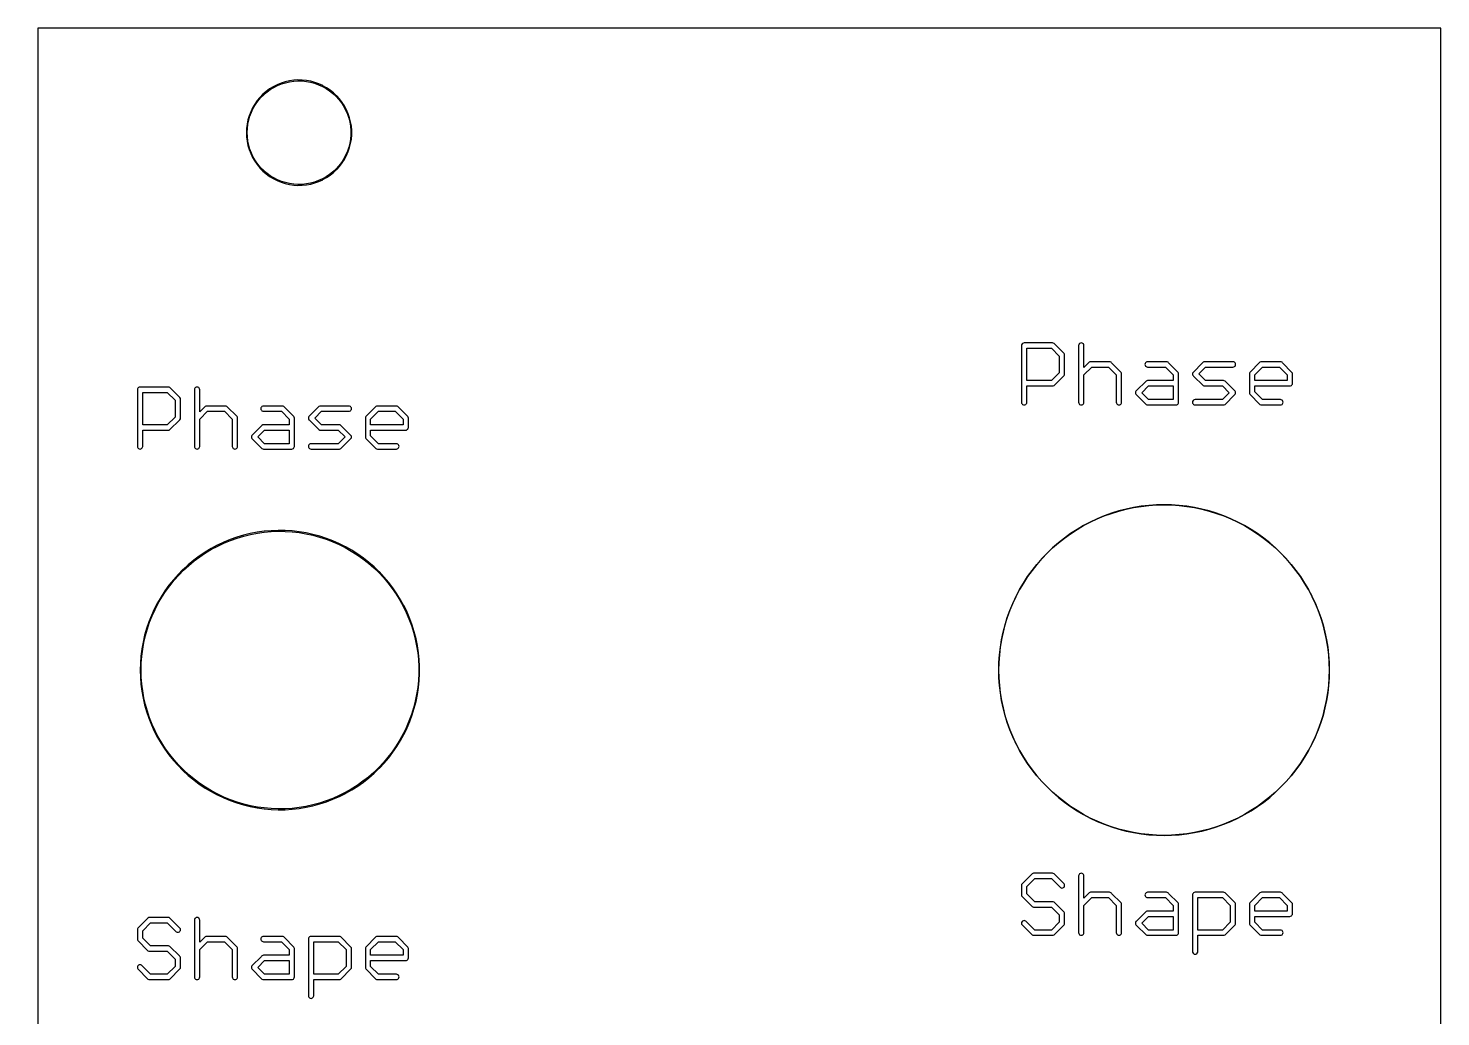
# Model space of a CAD drawing. Extents: x 3 to 44, y 9 to 138.
# Drawn here: x 3.09 to 43.67, y 109.35 to 137.75 of the extents above; entities that cross this region are included whole.
import ezdxf

# ---------------------------------------------------------------- set-up
doc = ezdxf.new("R2010")
doc.units = 0

msp = doc.modelspace()

# ---------------------------------------------------------------- linework, layer by layer
at = {"color": 5, "true_color": 0x0000ff}
msp.add_polyline3d([(43.66768, 9.25322, 0), (43.66768, 137.75436, 0), (3.3655, 137.75436, 0), (3.3655, 81.72449, 0), (3.16229, 81.72449, 0), (3.13875, 81.72077, 0), (3.11751, 81.70994, 0), (3.10065, 81.69307, 0), (3.08982, 81.67184, 0), (3.08609, 81.64829, 0), (3.08609, 80.02015, 0), (3.08982, 79.99661, 0), (3.10065, 79.97537, 0), (3.11751, 79.95851, 0), (3.13875, 79.94768, 0), (3.16229, 79.94395, 0), (3.18584, 79.94768, 0), (3.20708, 79.95851, 0), (3.22394, 79.97537, 0), (3.23477, 79.99661, 0), (3.2385, 80.02015, 0), (3.2385, 80.75676, 0), (3.3655, 80.75676, 0), (3.3655, 9.25322, 0)], dxfattribs=at)
at = {"color": 34, "true_color": 0x008000}
for points in [[(3.3655, 9.25322, 0), (43.66768, 9.25322, 0), (43.66768, 137.75436, 0), (3.3655, 137.75436, 0), (3.3655, 9.25322, 0)], [(10.71372, 136.26083, 0), (10.5918, 136.24305, 0), (10.58787, 136.24243, 0), (10.46848, 136.21449, 0), (10.35164, 136.17893, 0), (10.23734, 136.13321, 0), (10.23381, 136.1314, 0), (10.12459, 136.07552, 0), (10.02045, 136.01203, 0), (9.92393, 135.93837, 0), (9.82995, 135.85709, 0), (9.74078, 135.76792, 0), (9.66458, 135.67393, 0), (9.59346, 135.57488, 0), (9.52996, 135.4682, 0), (9.52816, 135.46466, 0), (9.47735, 135.3529, 0), (9.43164, 135.2386, 0), (9.39861, 135.12176, 0), (9.37322, 135.00237, 0), (9.37259, 134.99846, 0), (9.35736, 134.87654, 0), (9.35228, 134.75461, 0), (9.35736, 134.6327, 0), (9.37259, 134.51077, 0), (9.37322, 134.50684, 0), (9.39861, 134.38747, 0), (9.43164, 134.27063, 0), (9.47735, 134.15633, 0), (9.52816, 134.04457, 0), (9.52996, 134.04103, 0), (9.59346, 133.93435, 0), (9.66458, 133.83528, 0), (9.74078, 133.74131, 0), (9.74358, 133.73849, 0), (9.74362, 133.73847, 0), (9.82995, 133.65214, 0), (9.92393, 133.57086, 0), (10.02045, 133.4972, 0), (10.12459, 133.43369, 0), (10.23381, 133.37782, 0), (10.23734, 133.37602, 0), (10.35164, 133.3303, 0), (10.46848, 133.29473, 0), (10.58787, 133.26679, 0), (10.5918, 133.26618, 0), (10.71372, 133.2484, 0), (10.83564, 133.24078, 0), (10.95756, 133.24331, 0), (11.07947, 133.25602, 0), (11.0834, 133.25664, 0), (11.20532, 133.2795, 0), (11.32216, 133.30998, 0), (11.43646, 133.35316, 0), (11.54822, 133.40396, 0), (11.55176, 133.40575, 0), (11.65844, 133.46418, 0), (11.76004, 133.53276, 0), (11.85656, 133.60896, 0), (11.94546, 133.69278, 0), (11.94827, 133.69559, 0), (12.02955, 133.78702, 0), (12.10575, 133.88355, 0), (12.17179, 133.98768, 0), (12.22767, 134.09691, 0), (12.22947, 134.10045, 0), (12.28027, 134.21221, 0), (12.31837, 134.32651, 0), (12.34885, 134.44589, 0), (12.36917, 134.56781, 0), (12.3698, 134.57173, 0), (12.37996, 134.69366, 0), (12.37996, 134.81557, 0), (12.3698, 134.9375, 0), (12.36917, 134.94142, 0), (12.34885, 135.06334, 0), (12.31837, 135.18271, 0), (12.28027, 135.29702, 0), (12.22947, 135.40878, 0), (12.22767, 135.41232, 0), (12.17179, 135.52153, 0), (12.10575, 135.62567, 0), (12.02955, 135.72219, 0), (11.94827, 135.81364, 0), (11.94546, 135.81645, 0), (11.85656, 135.90027, 0), (11.76004, 135.97647, 0), (11.65844, 136.04505, 0), (11.55176, 136.10346, 0), (11.54822, 136.10526, 0), (11.43646, 136.15607, 0), (11.32216, 136.19925, 0), (11.20532, 136.22972, 0), (11.0834, 136.25259, 0), (11.07947, 136.25322, 0), (10.95756, 136.26592, 0), (10.83564, 136.26845, 0), (10.71372, 136.26083, 0)], [(11.07821, 133.28129, 0), (10.95756, 133.26871, 0), (10.83564, 133.26618, 0), (10.71372, 133.2738, 0), (10.59517, 133.29108, 0), (10.47634, 133.31889, 0), (10.3595, 133.35445, 0), (10.2453, 133.40013, 0), (10.13951, 133.45425, 0), (10.03538, 133.51775, 0), (9.93886, 133.59141, 0), (9.84495, 133.67262, 0), (9.76128, 133.75629, 0), (9.68512, 133.85022, 0), (9.61401, 133.94927, 0), (9.55135, 134.05453, 0), (9.50151, 134.16417, 0), (9.45579, 134.27848, 0), (9.42277, 134.39532, 0), (9.39771, 134.51312, 0), (9.38275, 134.6327, 0), (9.37768, 134.75461, 0), (9.38275, 134.87654, 0), (9.39771, 134.99611, 0), (9.42277, 135.11391, 0), (9.45579, 135.23075, 0), (9.50151, 135.34504, 0), (9.55137, 135.45473, 0), (9.61401, 135.55994, 0), (9.68512, 135.65901, 0), (9.76128, 135.75294, 0), (9.84488, 135.83654, 0), (9.93886, 135.91782, 0), (10.03538, 135.99148, 0), (10.13951, 136.05498, 0), (10.2453, 136.1091, 0), (10.3595, 136.15477, 0), (10.47634, 136.19034, 0), (10.59517, 136.21815, 0), (10.71372, 136.23543, 0), (10.83564, 136.24305, 0), (10.95756, 136.24052, 0), (11.07809, 136.22796, 0), (11.19747, 136.20558, 0), (11.31431, 136.17509, 0), (11.42861, 136.13192, 0), (11.53888, 136.0818, 0), (11.64351, 136.02449, 0), (11.74511, 135.95592, 0), (11.84163, 135.87972, 0), (11.92866, 135.79766, 0), (12.009, 135.70727, 0), (12.0852, 135.61075, 0), (12.15124, 135.50661, 0), (12.20537, 135.40081, 0), (12.25612, 135.28917, 0), (12.29422, 135.17487, 0), (12.3247, 135.05549, 0), (12.34442, 134.9372, 0), (12.35456, 134.81557, 0), (12.35456, 134.69366, 0), (12.34442, 134.57203, 0), (12.3247, 134.45374, 0), (12.29422, 134.33436, 0), (12.25612, 134.22005, 0), (12.20541, 134.1085, 0), (12.15124, 134.00262, 0), (12.0852, 133.89848, 0), (12.009, 133.80196, 0), (11.9286, 133.71151, 0), (11.84163, 133.62951, 0), (11.74511, 133.55331, 0), (11.64351, 133.48473, 0), (11.53888, 133.42743, 0), (11.42861, 133.37731, 0), (11.31431, 133.33412, 0), (11.19747, 133.30365, 0), (11.07821, 133.28129, 0)], [(32.53553, 127.48124, 0), (32.55678, 127.49207, 0), (32.82856, 127.76131, 0), (32.84541, 127.77817, 0), (32.85625, 127.79941, 0), (32.85998, 127.82296, 0), (32.85998, 128.36651, 0), (32.85625, 128.39006, 0), (32.84541, 128.4113, 0), (32.82856, 128.42816, 0), (32.82854, 128.42817, 0), (32.55678, 128.69994, 0), (32.53553, 128.71077, 0), (32.512, 128.71449, 0), (31.69919, 128.71449, 0), (31.67565, 128.71077, 0), (31.65441, 128.69994, 0), (31.63755, 128.68307, 0), (31.62672, 128.66184, 0), (31.62299, 128.63829, 0), (31.62299, 127.01015, 0), (31.62672, 126.98661, 0), (31.63755, 126.96537, 0), (31.65441, 126.94851, 0), (31.67565, 126.93768, 0), (31.69919, 126.93395, 0), (31.72274, 126.93768, 0), (31.74398, 126.94851, 0), (31.76084, 126.96537, 0), (31.77167, 126.98661, 0), (31.77539, 127.01015, 0), (31.77539, 127.47751, 0), (32.512, 127.47751, 0), (32.53553, 127.48124, 0)], [(33.60928, 128.17094, 0), (33.58573, 128.16721, 0), (33.56449, 128.15638, 0), (33.4137, 128.00559, 0), (33.4137, 128.63829, 0), (33.40997, 128.66184, 0), (33.39914, 128.68307, 0), (33.38228, 128.69994, 0), (33.36104, 128.71077, 0), (33.3375, 128.71449, 0), (33.31395, 128.71077, 0), (33.29271, 128.69994, 0), (33.27585, 128.68307, 0), (33.26502, 128.66184, 0), (33.2613, 128.63829, 0), (33.2613, 127.01015, 0), (33.26502, 126.98661, 0), (33.27585, 126.96537, 0), (33.29271, 126.94851, 0), (33.31395, 126.93768, 0), (33.3375, 126.93395, 0), (33.36104, 126.93768, 0), (33.38228, 126.94851, 0), (33.39914, 126.96537, 0), (33.40997, 126.98661, 0), (33.4137, 127.01015, 0), (33.4137, 127.79273, 0), (33.63951, 128.01854, 0), (34.12006, 128.01854, 0), (34.34587, 127.79273, 0), (34.34587, 127.01015, 0), (34.3496, 126.98661, 0), (34.36043, 126.96537, 0), (34.37729, 126.94851, 0), (34.39853, 126.93768, 0), (34.42207, 126.93395, 0), (34.44562, 126.93768, 0), (34.46685, 126.94851, 0), (34.48372, 126.96537, 0), (34.49454, 126.98661, 0), (34.49827, 127.01015, 0), (34.49827, 127.82296, 0), (34.49454, 127.8465, 0), (34.48372, 127.86774, 0), (34.21195, 128.1395, 0), (34.21194, 128.13952, 0), (34.19507, 128.15638, 0), (34.17384, 128.16721, 0), (34.1503, 128.17094, 0), (33.60928, 128.17094, 0)], [(32.4819, 127.62991, 0), (31.77539, 127.62991, 0), (31.77539, 128.56209, 0), (32.48177, 128.56209, 0), (32.70758, 128.33628, 0), (32.70758, 127.85348, 0), (32.4819, 127.62991, 0)], [(35.24503, 128.17094, 0), (35.22149, 128.16721, 0), (35.20024, 128.15638, 0), (35.18339, 128.13952, 0), (35.17255, 128.11828, 0), (35.16883, 128.09474, 0), (35.17255, 128.07119, 0), (35.18339, 128.04995, 0), (35.20024, 128.03308, 0), (35.22149, 128.02225, 0), (35.24503, 128.01854, 0), (35.75807, 128.01854, 0), (35.98164, 127.79286, 0), (35.98164, 127.62991, 0), (35.24503, 127.62991, 0), (35.22149, 127.62619, 0), (35.20024, 127.61536, 0), (34.92848, 127.34359, 0), (34.92846, 127.34358, 0), (34.91161, 127.32672, 0), (34.90077, 127.30548, 0), (34.89705, 127.28194, 0), (34.90077, 127.25839, 0), (34.91161, 127.23715, 0), (34.92846, 127.22029, 0), (34.92848, 127.22028, 0), (35.20024, 126.94851, 0), (35.22149, 126.93768, 0), (35.24503, 126.93395, 0), (36.05784, 126.93395, 0), (36.08138, 126.93768, 0), (36.10262, 126.94851, 0), (36.11948, 126.96537, 0), (36.13031, 126.98661, 0), (36.13404, 127.01015, 0), (36.13404, 127.82296, 0), (36.13031, 127.8465, 0), (36.11948, 127.86774, 0), (35.85024, 128.13952, 0), (35.83338, 128.15638, 0), (35.81214, 128.16721, 0), (35.78859, 128.17094, 0), (35.24503, 128.17094, 0)], [(36.91343, 127.62991, 0), (36.71827, 127.82324, 0), (36.91357, 128.01854, 0), (37.69614, 128.01854, 0), (37.71967, 128.02225, 0), (37.74092, 128.03308, 0), (37.75777, 128.04995, 0), (37.76861, 128.07119, 0), (37.77234, 128.09474, 0), (37.76861, 128.11828, 0), (37.75777, 128.13952, 0), (37.74092, 128.15638, 0), (37.71967, 128.16721, 0), (37.69614, 128.17094, 0), (36.88333, 128.17094, 0), (36.85978, 128.16721, 0), (36.83855, 128.15638, 0), (36.82168, 128.13952, 0), (36.82167, 128.1395, 0), (36.5499, 127.86774, 0), (36.53908, 127.8465, 0), (36.53535, 127.82296, 0), (36.53908, 127.79941, 0), (36.5499, 127.77817, 0), (36.56677, 127.76131, 0), (36.83855, 127.49207, 0), (36.85978, 127.48124, 0), (36.88333, 127.47751, 0), (37.39413, 127.47751, 0), (37.58971, 127.28194, 0), (37.39412, 127.08635, 0), (36.61155, 127.08635, 0), (36.588, 127.08263, 0), (36.56677, 127.0718, 0), (36.5499, 127.05494, 0), (36.53908, 127.0337, 0), (36.53535, 127.01015, 0), (36.53908, 126.98661, 0), (36.5499, 126.96537, 0), (36.56677, 126.94851, 0), (36.588, 126.93768, 0), (36.61155, 126.93395, 0), (37.42436, 126.93395, 0), (37.44789, 126.93768, 0), (37.46914, 126.94851, 0), (37.7409, 127.22028, 0), (37.74092, 127.22029, 0), (37.75777, 127.23715, 0), (37.76861, 127.25839, 0), (37.77234, 127.28194, 0), (37.76861, 127.30548, 0), (37.75777, 127.32672, 0), (37.74092, 127.34358, 0), (37.7409, 127.34359, 0), (37.46914, 127.61536, 0), (37.44789, 127.62619, 0), (37.42436, 127.62991, 0), (36.91343, 127.62991, 0)], [(39.35544, 127.48124, 0), (39.37668, 127.49207, 0), (39.39354, 127.50893, 0), (39.40437, 127.53017, 0), (39.40809, 127.55371, 0), (39.40809, 127.82296, 0), (39.40437, 127.8465, 0), (39.39354, 127.86774, 0), (39.1243, 128.13952, 0), (39.10743, 128.15638, 0), (39.0862, 128.16721, 0), (39.06266, 128.17094, 0), (38.51909, 128.17094, 0), (38.49555, 128.16721, 0), (38.47431, 128.15638, 0), (38.18567, 127.86774, 0), (38.17484, 127.8465, 0), (38.17112, 127.82296, 0), (38.17112, 127.28194, 0), (38.17484, 127.25839, 0), (38.18567, 127.23715, 0), (38.47431, 126.94851, 0), (38.49555, 126.93768, 0), (38.51909, 126.93395, 0), (39.06266, 126.93395, 0), (39.0862, 126.93768, 0), (39.10743, 126.94851, 0), (39.1243, 126.96537, 0), (39.13512, 126.98661, 0), (39.13886, 127.01015, 0), (39.13512, 127.0337, 0), (39.1243, 127.05494, 0), (39.10743, 127.0718, 0), (39.0862, 127.08263, 0), (39.06266, 127.08635, 0), (38.54933, 127.08635, 0), (38.32352, 127.31216, 0), (38.32352, 127.47751, 0), (39.33189, 127.47751, 0), (39.35544, 127.48124, 0)], [(39.25569, 127.62991, 0), (38.32352, 127.62991, 0), (38.32352, 127.79273, 0), (38.54933, 128.01854, 0), (39.03213, 128.01854, 0), (39.25569, 127.79286, 0), (39.25569, 127.62991, 0)], [(7.13554, 126.21124, 0), (7.15678, 126.22207, 0), (7.42856, 126.49131, 0), (7.44542, 126.50817, 0), (7.45625, 126.52941, 0), (7.45998, 126.55296, 0), (7.45998, 127.09652, 0), (7.45625, 127.12006, 0), (7.44542, 127.1413, 0), (7.15678, 127.42994, 0), (7.13554, 127.44077, 0), (7.112, 127.4445, 0), (6.2992, 127.4445, 0), (6.27565, 127.44077, 0), (6.25441, 127.42994, 0), (6.23755, 127.41308, 0), (6.22672, 127.39184, 0), (6.223, 127.3683, 0), (6.223, 125.74016, 0), (6.22672, 125.71661, 0), (6.23755, 125.69537, 0), (6.25441, 125.67851, 0), (6.27565, 125.66768, 0), (6.2992, 125.66396, 0), (6.32274, 125.66768, 0), (6.34398, 125.67851, 0), (6.36084, 125.69537, 0), (6.37167, 125.71661, 0), (6.3754, 125.74016, 0), (6.3754, 126.20751, 0), (7.112, 126.20751, 0), (7.13554, 126.21124, 0)], [(8.20928, 126.90094, 0), (8.18573, 126.89721, 0), (8.16449, 126.88638, 0), (8.0137, 126.73559, 0), (8.0137, 127.3683, 0), (8.00996, 127.39184, 0), (7.99914, 127.41308, 0), (7.98228, 127.42994, 0), (7.96104, 127.44077, 0), (7.9375, 127.4445, 0), (7.91395, 127.44077, 0), (7.89271, 127.42994, 0), (7.87585, 127.41308, 0), (7.86502, 127.39184, 0), (7.8613, 127.3683, 0), (7.8613, 125.74016, 0), (7.86502, 125.71661, 0), (7.87585, 125.69537, 0), (7.89271, 125.67851, 0), (7.91395, 125.66768, 0), (7.9375, 125.66396, 0), (7.96104, 125.66768, 0), (7.98228, 125.67851, 0), (7.99914, 125.69537, 0), (8.00996, 125.71661, 0), (8.0137, 125.74016, 0), (8.0137, 126.52273, 0), (8.23951, 126.74854, 0), (8.72006, 126.74854, 0), (8.94588, 126.52272, 0), (8.94588, 125.74016, 0), (8.9496, 125.71661, 0), (8.96043, 125.69537, 0), (8.97729, 125.67851, 0), (8.99853, 125.66768, 0), (9.02208, 125.66396, 0), (9.04562, 125.66768, 0), (9.06686, 125.67851, 0), (9.08372, 125.69537, 0), (9.09455, 125.71661, 0), (9.09828, 125.74016, 0), (9.09828, 126.55296, 0), (9.09455, 126.5765, 0), (9.08372, 126.59774, 0), (8.79508, 126.88638, 0), (8.77384, 126.89721, 0), (8.75029, 126.90094, 0), (8.20928, 126.90094, 0)], [(35.98164, 127.08635, 0), (35.27527, 127.08635, 0), (35.07969, 127.28194, 0), (35.27526, 127.47751, 0), (35.98164, 127.47751, 0), (35.98164, 127.08635, 0)], [(7.0819, 126.35991, 0), (6.3754, 126.35991, 0), (6.3754, 127.2921, 0), (7.08176, 127.2921, 0), (7.30758, 127.06628, 0), (7.30758, 126.58348, 0), (7.0819, 126.35991, 0)], [(9.84503, 126.90094, 0), (9.82149, 126.89721, 0), (9.80025, 126.88638, 0), (9.78339, 126.86952, 0), (9.77256, 126.84828, 0), (9.76883, 126.82474, 0), (9.77256, 126.80119, 0), (9.78339, 126.77995, 0), (9.80025, 126.76309, 0), (9.82149, 126.75226, 0), (9.84503, 126.74854, 0), (10.35807, 126.74854, 0), (10.58163, 126.52287, 0), (10.58163, 126.35991, 0), (9.84503, 126.35991, 0), (9.82149, 126.35619, 0), (9.80025, 126.34536, 0), (9.78339, 126.3285, 0), (9.5116, 126.05672, 0), (9.50078, 126.03548, 0), (9.49705, 126.01194, 0), (9.50078, 125.98839, 0), (9.5116, 125.96715, 0), (9.80025, 125.67851, 0), (9.82149, 125.66768, 0), (9.84503, 125.66396, 0), (10.65783, 125.66396, 0), (10.68138, 125.66768, 0), (10.70262, 125.67851, 0), (10.71948, 125.69537, 0), (10.73031, 125.71661, 0), (10.73403, 125.74016, 0), (10.73403, 126.55296, 0), (10.73031, 126.5765, 0), (10.71948, 126.59774, 0), (10.45024, 126.86952, 0), (10.43338, 126.88638, 0), (10.41214, 126.89721, 0), (10.38859, 126.90094, 0), (9.84503, 126.90094, 0)], [(12.35778, 125.96715, 0), (12.36861, 125.98839, 0), (12.37234, 126.01194, 0), (12.36861, 126.03548, 0), (12.35778, 126.05672, 0), (12.06914, 126.34536, 0), (12.0479, 126.35619, 0), (12.02436, 126.35991, 0), (11.51343, 126.35991, 0), (11.31827, 126.55324, 0), (11.51357, 126.74854, 0), (12.29614, 126.74854, 0), (12.31968, 126.75226, 0), (12.34092, 126.76309, 0), (12.35778, 126.77995, 0), (12.36861, 126.80119, 0), (12.37234, 126.82474, 0), (12.36861, 126.84828, 0), (12.35778, 126.86952, 0), (12.34092, 126.88638, 0), (12.31968, 126.89721, 0), (12.29614, 126.90094, 0), (11.48334, 126.90094, 0), (11.45979, 126.89721, 0), (11.43855, 126.88638, 0), (11.14991, 126.59774, 0), (11.13908, 126.5765, 0), (11.13536, 126.55296, 0), (11.13908, 126.52941, 0), (11.14991, 126.50817, 0), (11.16677, 126.49131, 0), (11.43855, 126.22207, 0), (11.45979, 126.21124, 0), (11.48334, 126.20751, 0), (11.99413, 126.20751, 0), (12.18971, 126.01194, 0), (11.99413, 125.81636, 0), (11.21156, 125.81636, 0), (11.18801, 125.81263, 0), (11.16677, 125.8018, 0), (11.14991, 125.78494, 0), (11.13908, 125.7637, 0), (11.13536, 125.74016, 0), (11.13908, 125.71661, 0), (11.14991, 125.69537, 0), (11.16677, 125.67851, 0), (11.18801, 125.66768, 0), (11.21156, 125.66396, 0), (12.02436, 125.66396, 0), (12.0479, 125.66768, 0), (12.06914, 125.67851, 0), (12.35778, 125.96715, 0)], [(13.95544, 126.21124, 0), (13.97668, 126.22207, 0), (13.99354, 126.23893, 0), (14.00437, 126.26017, 0), (14.0081, 126.28371, 0), (14.0081, 126.55296, 0), (14.00437, 126.5765, 0), (13.99354, 126.59774, 0), (13.7243, 126.86952, 0), (13.70744, 126.88638, 0), (13.6862, 126.89721, 0), (13.66266, 126.90094, 0), (13.11909, 126.90094, 0), (13.09555, 126.89721, 0), (13.07431, 126.88638, 0), (12.78567, 126.59774, 0), (12.77484, 126.5765, 0), (12.77112, 126.55296, 0), (12.77112, 126.01194, 0), (12.77484, 125.98839, 0), (12.78567, 125.96715, 0), (13.07431, 125.67851, 0), (13.09555, 125.66768, 0), (13.11909, 125.66396, 0), (13.66266, 125.66396, 0), (13.6862, 125.66768, 0), (13.70744, 125.67851, 0), (13.7243, 125.69537, 0), (13.73513, 125.71661, 0), (13.73886, 125.74016, 0), (13.73513, 125.7637, 0), (13.7243, 125.78494, 0), (13.70744, 125.8018, 0), (13.6862, 125.81263, 0), (13.66266, 125.81636, 0), (13.14932, 125.81636, 0), (12.92352, 126.04216, 0), (12.92352, 126.20751, 0), (13.9319, 126.20751, 0), (13.95544, 126.21124, 0)], [(13.85569, 126.35991, 0), (12.92352, 126.35991, 0), (12.92352, 126.52273, 0), (13.14933, 126.74854, 0), (13.63213, 126.74854, 0), (13.85569, 126.52287, 0), (13.85569, 126.35991, 0)], [(10.58163, 125.81636, 0), (9.87526, 125.81636, 0), (9.67969, 126.01194, 0), (9.87526, 126.20751, 0), (10.58163, 126.20751, 0), (10.58163, 125.81636, 0)], [(35.49902, 124.05995, 0), (35.27805, 124.04471, 0), (35.06216, 124.01931, 0), (35.06176, 124.01924, 0), (34.84332, 123.98368, 0), (34.62995, 123.93796, 0), (34.4166, 123.88462, 0), (34.20832, 123.81858, 0), (34.00004, 123.74492, 0), (33.79938, 123.6611, 0), (33.59872, 123.56712, 0), (33.59837, 123.56694, 0), (33.40533, 123.46534, 0), (33.21737, 123.35358, 0), (33.03195, 123.2342, 0), (32.85414, 123.10466, 0), (32.68143, 122.97004, 0), (32.51633, 122.82526, 0), (32.35884, 122.67286, 0), (32.35857, 122.67258, 0), (32.20617, 122.5151, 0), (32.06139, 122.35, 0), (31.92677, 122.17728, 0), (31.79723, 121.99948, 0), (31.67785, 121.81406, 0), (31.56609, 121.6261, 0), (31.56591, 121.62575, 0), (31.46449, 121.43306, 0), (31.46431, 121.43271, 0), (31.37033, 121.23205, 0), (31.28651, 121.03139, 0), (31.21285, 120.82311, 0), (31.14681, 120.61483, 0), (31.09347, 120.40147, 0), (31.04775, 120.18811, 0), (31.04768, 120.18771, 0), (31.04768, 120.1877, 0), (31.01219, 119.96967, 0), (31.01213, 119.96928, 0), (30.98672, 119.75337, 0), (30.97149, 119.5324, 0), (30.96641, 119.31396, 0), (30.97149, 119.09551, 0), (30.98672, 118.87454, 0), (31.01213, 118.65864, 0), (31.01219, 118.65824, 0), (31.04775, 118.4398, 0), (31.09347, 118.22644, 0), (31.14681, 118.01308, 0), (31.21285, 117.8048, 0), (31.28651, 117.59652, 0), (31.37033, 117.39586, 0), (31.46431, 117.1952, 0), (31.46449, 117.19485, 0), (31.56609, 117.00181, 0), (31.67785, 116.81385, 0), (31.79723, 116.62843, 0), (31.92677, 116.45063, 0), (32.06139, 116.27791, 0), (32.20617, 116.11281, 0), (32.20644, 116.11253, 0), (32.35857, 115.95533, 0), (32.35884, 115.95505, 0), (32.51633, 115.80265, 0), (32.68143, 115.65787, 0), (32.85414, 115.52325, 0), (33.03195, 115.39371, 0), (33.21737, 115.27433, 0), (33.40533, 115.16257, 0), (33.40567, 115.16239, 0), (33.59837, 115.06097, 0), (33.59872, 115.06079, 0), (33.79938, 114.96681, 0), (34.00004, 114.88299, 0), (34.20832, 114.80933, 0), (34.4166, 114.74329, 0), (34.62995, 114.68995, 0), (34.84332, 114.64423, 0), (34.84371, 114.64416, 0), (34.84373, 114.64416, 0), (35.06176, 114.60867, 0), (35.06216, 114.6086, 0), (35.27805, 114.5832, 0), (35.49902, 114.56796, 0), (35.71747, 114.56288, 0), (35.93592, 114.56796, 0), (36.1569, 114.5832, 0), (36.3728, 114.6086, 0), (36.37319, 114.60867, 0), (36.59122, 114.64416, 0), (36.59124, 114.64416, 0), (36.59163, 114.64423, 0), (36.80498, 114.68995, 0), (37.01835, 114.74329, 0), (37.22663, 114.80933, 0), (37.43491, 114.88299, 0), (37.63557, 114.96681, 0), (37.83623, 115.06079, 0), (37.83658, 115.06097, 0), (38.02962, 115.16257, 0), (38.21758, 115.27433, 0), (38.403, 115.39371, 0), (38.5808, 115.52325, 0), (38.75352, 115.65787, 0), (38.91861, 115.80265, 0), (39.07609, 115.95505, 0), (39.07638, 115.95533, 0), (39.22878, 116.11281, 0), (39.37356, 116.27791, 0), (39.50818, 116.45063, 0), (39.63772, 116.62843, 0), (39.7571, 116.81385, 0), (39.86886, 117.00181, 0), (39.97046, 117.19485, 0), (39.97064, 117.1952, 0), (40.06462, 117.39586, 0), (40.14844, 117.59652, 0), (40.22209, 117.8048, 0), (40.28814, 118.01308, 0), (40.34147, 118.22644, 0), (40.3872, 118.4398, 0), (40.42275, 118.65824, 0), (40.42282, 118.65864, 0), (40.44822, 118.87454, 0), (40.46346, 119.09551, 0), (40.46853, 119.31396, 0), (40.46346, 119.5324, 0), (40.44822, 119.75337, 0), (40.42282, 119.96928, 0), (40.42275, 119.96967, 0), (40.38727, 120.1877, 0), (40.38727, 120.18771, 0), (40.3872, 120.18811, 0), (40.34155, 120.40108, 0), (40.34147, 120.40147, 0), (40.28814, 120.61483, 0), (40.22209, 120.82311, 0), (40.14844, 121.03139, 0), (40.06462, 121.23205, 0), (39.97064, 121.43271, 0), (39.97046, 121.43306, 0), (39.86904, 121.62575, 0), (39.86886, 121.6261, 0), (39.7571, 121.81406, 0), (39.63772, 121.99948, 0), (39.50818, 122.17728, 0), (39.37356, 122.35, 0), (39.22878, 122.5151, 0), (39.07638, 122.67258, 0), (39.07609, 122.67286, 0), (38.9189, 122.82498, 0), (38.91861, 122.82526, 0), (38.75352, 122.97004, 0), (38.5808, 123.10466, 0), (38.403, 123.2342, 0), (38.21758, 123.35358, 0), (38.02962, 123.46534, 0), (37.83658, 123.56694, 0), (37.83623, 123.56712, 0), (37.63557, 123.6611, 0), (37.43491, 123.74492, 0), (37.22663, 123.81858, 0), (37.01835, 123.88462, 0), (36.80498, 123.93796, 0), (36.59163, 123.98368, 0), (36.37319, 124.01924, 0), (36.3728, 124.01931, 0), (36.1569, 124.04471, 0), (35.93592, 124.05995, 0), (35.71747, 124.06503, 0), (35.49902, 124.05995, 0)], [(36.1569, 114.58574, 0), (35.93592, 114.57051, 0), (35.71747, 114.56543, 0), (35.49902, 114.57051, 0), (35.27805, 114.58574, 0), (35.06216, 114.61115, 0), (35.06214, 114.61115, 0), (34.84411, 114.64664, 0), (34.63075, 114.69236, 0), (34.41738, 114.7457, 0), (34.20911, 114.81174, 0), (34.00083, 114.8854, 0), (33.80017, 114.96922, 0), (33.59958, 115.06317, 0), (33.40682, 115.16462, 0), (33.21886, 115.27638, 0), (33.03344, 115.39576, 0), (32.85564, 115.5253, 0), (32.68292, 115.65992, 0), (32.51782, 115.8047, 0), (32.36034, 115.9571, 0), (32.20821, 116.1143, 0), (32.06344, 116.2794, 0), (31.92882, 116.45212, 0), (31.79928, 116.62992, 0), (31.6799, 116.81534, 0), (31.56814, 117.0033, 0), (31.46672, 117.19599, 0), (31.37274, 117.39665, 0), (31.28892, 117.59731, 0), (31.21526, 117.80559, 0), (31.14922, 118.01387, 0), (31.09588, 118.22723, 0), (31.05016, 118.44059, 0), (31.01467, 118.65862, 0), (31.01467, 118.65864, 0), (30.98926, 118.87454, 0), (30.97403, 119.09551, 0), (30.96895, 119.31396, 0), (30.97403, 119.5324, 0), (30.98926, 119.75337, 0), (31.01467, 119.96928, 0), (31.05016, 120.18732, 0), (31.09588, 120.40068, 0), (31.14922, 120.61404, 0), (31.21526, 120.82232, 0), (31.28892, 121.0306, 0), (31.37274, 121.23126, 0), (31.46669, 121.43185, 0), (31.56814, 121.62461, 0), (31.6799, 121.81257, 0), (31.79928, 121.99799, 0), (31.92882, 122.17579, 0), (32.06344, 122.34851, 0), (32.20821, 122.51361, 0), (32.36034, 122.67081, 0), (32.51782, 122.82321, 0), (32.68292, 122.96799, 0), (32.85564, 123.10261, 0), (33.03344, 123.23215, 0), (33.21886, 123.35153, 0), (33.40682, 123.46329, 0), (33.59958, 123.56474, 0), (33.80017, 123.65869, 0), (34.00083, 123.74251, 0), (34.20911, 123.81617, 0), (34.41738, 123.88221, 0), (34.63075, 123.93555, 0), (34.84411, 123.98127, 0), (35.06224, 124.01678, 0), (35.27805, 124.04217, 0), (35.49902, 124.0574, 0), (35.71747, 124.06249, 0), (35.93592, 124.0574, 0), (36.1569, 124.04217, 0), (36.37269, 124.01678, 0), (36.59084, 123.98127, 0), (36.8042, 123.93555, 0), (37.01756, 123.88221, 0), (37.22584, 123.81617, 0), (37.43412, 123.74251, 0), (37.63478, 123.65869, 0), (37.83537, 123.56474, 0), (38.02812, 123.46329, 0), (38.21609, 123.35153, 0), (38.40151, 123.23215, 0), (38.57931, 123.10261, 0), (38.75203, 122.96799, 0), (38.91713, 122.82321, 0), (39.07447, 122.67095, 0), (39.22673, 122.51361, 0), (39.37151, 122.34851, 0), (39.50613, 122.17579, 0), (39.63566, 121.99799, 0), (39.75504, 121.81257, 0), (39.86681, 121.62461, 0), (39.96826, 121.43185, 0), (40.06221, 121.23126, 0), (40.14603, 121.0306, 0), (40.21969, 120.82232, 0), (40.28573, 120.61404, 0), (40.33907, 120.40068, 0), (40.38479, 120.18732, 0), (40.42028, 119.96928, 0), (40.44569, 119.75337, 0), (40.46092, 119.5324, 0), (40.466, 119.31396, 0), (40.46092, 119.09551, 0), (40.44569, 118.87454, 0), (40.42028, 118.65864, 0), (40.42028, 118.65862, 0), (40.38479, 118.44059, 0), (40.33907, 118.22723, 0), (40.28573, 118.01387, 0), (40.21969, 117.80559, 0), (40.14603, 117.59731, 0), (40.06221, 117.39665, 0), (39.96823, 117.19599, 0), (39.86681, 117.0033, 0), (39.75504, 116.81534, 0), (39.63566, 116.62992, 0), (39.50613, 116.45212, 0), (39.37151, 116.2794, 0), (39.22673, 116.1143, 0), (39.07447, 115.95696, 0), (38.91713, 115.8047, 0), (38.75203, 115.65992, 0), (38.57931, 115.5253, 0), (38.40151, 115.39576, 0), (38.21609, 115.27638, 0), (38.02812, 115.16462, 0), (37.83537, 115.06317, 0), (37.63478, 114.96922, 0), (37.43412, 114.8854, 0), (37.22584, 114.81174, 0), (37.01756, 114.7457, 0), (36.8042, 114.69236, 0), (36.59084, 114.64664, 0), (36.37281, 114.61115, 0), (36.3728, 114.61115, 0), (36.1569, 114.58574, 0)], [(10.06601, 123.31953, 0), (9.86536, 123.30176, 0), (9.66724, 123.27382, 0), (9.6633, 123.27319, 0), (9.46519, 123.23509, 0), (9.26961, 123.18683, 0), (9.07657, 123.13095, 0), (8.88861, 123.06491, 0), (8.70065, 122.98871, 0), (8.52031, 122.90235, 0), (8.51676, 122.90055, 0), (8.33897, 122.80657, 0), (8.16625, 122.70243, 0), (7.99861, 122.59067, 0), (7.83859, 122.46875, 0), (7.68365, 122.34175, 0), (7.53379, 122.20459, 0), (7.53098, 122.20178, 0), (7.39128, 122.05954, 0), (7.25666, 121.90968, 0), (7.12966, 121.7522, 0), (7.01282, 121.58964, 0), (6.9036, 121.422, 0), (6.802, 121.24928, 0), (6.70802, 121.06894, 0), (6.70622, 121.0654, 0), (6.62494, 120.88252, 0), (6.54874, 120.6971, 0), (6.48524, 120.5066, 0), (6.42936, 120.31356, 0), (6.38618, 120.11798, 0), (6.35062, 119.91986, 0), (6.35, 119.91594, 0), (6.3246, 119.71527, 0), (6.30936, 119.51462, 0), (6.30428, 119.31396, 0), (6.30936, 119.11329, 0), (6.3246, 118.91264, 0), (6.35, 118.71198, 0), (6.35062, 118.70805, 0), (6.38618, 118.50993, 0), (6.42936, 118.31435, 0), (6.48524, 118.12131, 0), (6.54874, 117.93081, 0), (6.62494, 117.74539, 0), (6.70622, 117.56251, 0), (6.70802, 117.55897, 0), (6.802, 117.37863, 0), (6.9036, 117.20591, 0), (7.01282, 117.03827, 0), (7.12966, 116.87571, 0), (7.25666, 116.71823, 0), (7.39128, 116.56837, 0), (7.53098, 116.42613, 0), (7.53379, 116.42332, 0), (7.68365, 116.28616, 0), (7.83859, 116.15916, 0), (7.99861, 116.03724, 0), (8.16625, 115.92548, 0), (8.33897, 115.82134, 0), (8.51676, 115.72736, 0), (8.52031, 115.72556, 0), (8.70065, 115.6392, 0), (8.88861, 115.563, 0), (9.07657, 115.49696, 0), (9.26961, 115.44108, 0), (9.46519, 115.39282, 0), (9.6633, 115.35472, 0), (9.66724, 115.35409, 0), (9.86536, 115.32615, 0), (10.06601, 115.30837, 0), (10.26667, 115.30076, 0), (10.46734, 115.3033, 0), (10.668, 115.31599, 0), (10.86866, 115.33886, 0), (10.87258, 115.33948, 0), (11.0707, 115.3725, 0), (11.26628, 115.41568, 0), (11.46186, 115.46648, 0), (11.65236, 115.52998, 0), (11.84032, 115.6011, 0), (12.02574, 115.68238, 0), (12.20354, 115.77128, 0), (12.20708, 115.77308, 0), (12.38234, 115.87214, 0), (12.55252, 115.98136, 0), (12.71762, 116.0982, 0), (12.8751, 116.22012, 0), (13.0275, 116.3522, 0), (13.17228, 116.4919, 0), (13.17509, 116.49471, 0), (13.31225, 116.64203, 0), (13.44179, 116.79443, 0), (13.56371, 116.95445, 0), (13.67801, 117.11955, 0), (13.78469, 117.29227, 0), (13.88121, 117.46753, 0), (13.88301, 117.47107, 0), (13.96937, 117.65141, 0), (14.04811, 117.83683, 0), (14.11923, 118.02733, 0), (14.17765, 118.21783, 0), (14.22845, 118.41341, 0), (14.26909, 118.60899, 0), (14.26972, 118.61292, 0), (14.3002, 118.81357, 0), (14.32052, 119.0117, 0), (14.33068, 119.21235, 0), (14.33068, 119.41555, 0), (14.32052, 119.61621, 0), (14.3002, 119.81434, 0), (14.26972, 120.01499, 0), (14.26909, 120.01892, 0), (14.22845, 120.2145, 0), (14.17765, 120.41008, 0), (14.11923, 120.60058, 0), (14.04811, 120.79108, 0), (13.96937, 120.9765, 0), (13.88301, 121.15684, 0), (13.88121, 121.16038, 0), (13.78469, 121.33564, 0), (13.67801, 121.50836, 0), (13.56371, 121.67346, 0), (13.44179, 121.83348, 0), (13.31225, 121.98588, 0), (13.17509, 122.1332, 0), (13.17228, 122.13601, 0), (13.0275, 122.27571, 0), (12.8751, 122.40779, 0), (12.71762, 122.52971, 0), (12.55252, 122.64655, 0), (12.38234, 122.75577, 0), (12.20708, 122.85483, 0), (12.20354, 122.85663, 0), (12.02574, 122.94553, 0), (11.84032, 123.02681, 0), (11.65236, 123.09793, 0), (11.46186, 123.16143, 0), (11.26628, 123.21223, 0), (11.0707, 123.25541, 0), (10.87258, 123.28843, 0), (10.86866, 123.28905, 0), (10.668, 123.31192, 0), (10.46734, 123.32461, 0), (10.26667, 123.32715, 0), (10.06601, 123.31953, 0)], [(10.668, 115.34139, 0), (10.46734, 115.32869, 0), (10.26667, 115.32616, 0), (10.06601, 115.33377, 0), (9.86536, 115.35155, 0), (9.66985, 115.37912, 0), (9.47303, 115.41697, 0), (9.27746, 115.46523, 0), (9.08442, 115.52111, 0), (8.89645, 115.58715, 0), (8.7085, 115.66335, 0), (8.52959, 115.74902, 0), (8.3539, 115.84189, 0), (8.18118, 115.94603, 0), (8.01354, 116.05779, 0), (7.85352, 116.17971, 0), (7.69858, 116.30671, 0), (7.54922, 116.44342, 0), (7.41183, 116.5833, 0), (7.27721, 116.73316, 0), (7.15021, 116.89064, 0), (7.03337, 117.0532, 0), (6.92415, 117.22084, 0), (6.82255, 117.39356, 0), (6.73011, 117.57094, 0), (6.64909, 117.75324, 0), (6.57289, 117.93866, 0), (6.50939, 118.12916, 0), (6.45351, 118.3222, 0), (6.41033, 118.51778, 0), (6.37519, 118.71356, 0), (6.35, 118.91264, 0), (6.33475, 119.11329, 0), (6.32968, 119.31396, 0), (6.33475, 119.51462, 0), (6.35, 119.71527, 0), (6.37519, 119.91433, 0), (6.41033, 120.11013, 0), (6.45351, 120.30571, 0), (6.50939, 120.49875, 0), (6.57289, 120.68925, 0), (6.64909, 120.87467, 0), (6.73011, 121.05697, 0), (6.82255, 121.23435, 0), (6.92415, 121.40707, 0), (7.03337, 121.57471, 0), (7.15021, 121.73727, 0), (7.27721, 121.89475, 0), (7.41183, 122.04461, 0), (7.54922, 122.18449, 0), (7.69858, 122.3212, 0), (7.85352, 122.4482, 0), (8.01354, 122.57012, 0), (8.18118, 122.68188, 0), (8.3539, 122.78602, 0), (8.52959, 122.87889, 0), (8.7085, 122.96456, 0), (8.89645, 123.04076, 0), (9.08442, 123.1068, 0), (9.27746, 123.16268, 0), (9.47303, 123.21094, 0), (9.66985, 123.24879, 0), (9.86536, 123.27636, 0), (10.06601, 123.29413, 0), (10.26667, 123.30175, 0), (10.46734, 123.29922, 0), (10.668, 123.28652, 0), (10.86819, 123.2637, 0), (11.06285, 123.23126, 0), (11.25843, 123.18808, 0), (11.45401, 123.13728, 0), (11.64451, 123.07378, 0), (11.83247, 123.00266, 0), (12.01789, 122.92138, 0), (12.19261, 122.83402, 0), (12.36741, 122.73522, 0), (12.53759, 122.626, 0), (12.70269, 122.50916, 0), (12.86017, 122.38724, 0), (13.01257, 122.25516, 0), (13.15544, 122.1173, 0), (13.2917, 121.97095, 0), (13.42124, 121.81855, 0), (13.54316, 121.65853, 0), (13.65746, 121.49343, 0), (13.76414, 121.32071, 0), (13.85986, 121.14691, 0), (13.94522, 120.96865, 0), (14.02396, 120.78323, 0), (14.09508, 120.59273, 0), (14.1535, 120.40223, 0), (14.2043, 120.20665, 0), (14.24481, 120.01168, 0), (14.2748, 119.81434, 0), (14.29512, 119.61621, 0), (14.30527, 119.41555, 0), (14.30527, 119.21235, 0), (14.29512, 119.0117, 0), (14.2748, 118.81357, 0), (14.24481, 118.61623, 0), (14.2043, 118.42126, 0), (14.1535, 118.22568, 0), (14.09508, 118.03518, 0), (14.02396, 117.84468, 0), (13.94522, 117.65926, 0), (13.85986, 117.481, 0), (13.76414, 117.3072, 0), (13.65746, 117.13448, 0), (13.54316, 116.96938, 0), (13.42124, 116.80936, 0), (13.2917, 116.65696, 0), (13.15544, 116.51061, 0), (13.01257, 116.37275, 0), (12.86017, 116.24067, 0), (12.70269, 116.11875, 0), (12.53759, 116.00191, 0), (12.36741, 115.89269, 0), (12.19261, 115.79389, 0), (12.01789, 115.70653, 0), (11.83247, 115.62525, 0), (11.64451, 115.55413, 0), (11.45401, 115.49063, 0), (11.25843, 115.43983, 0), (11.06285, 115.39665, 0), (10.86819, 115.36421, 0), (10.668, 115.34139, 0)], [(32.0012, 112.65916, 0), (31.77539, 112.88497, 0), (31.77539, 113.09628, 0), (32.00121, 113.3221, 0), (32.48176, 113.3221, 0), (32.73899, 113.06487, 0), (32.76023, 113.05404, 0), (32.78378, 113.05032, 0), (32.80731, 113.05404, 0), (32.82856, 113.06487, 0), (32.84541, 113.08173, 0), (32.85625, 113.10297, 0), (32.85998, 113.12652, 0), (32.85625, 113.15006, 0), (32.84541, 113.1713, 0), (32.55678, 113.45994, 0), (32.53553, 113.47077, 0), (32.512, 113.4745, 0), (31.97097, 113.4745, 0), (31.94743, 113.47077, 0), (31.92619, 113.45994, 0), (31.63755, 113.1713, 0), (31.62672, 113.15006, 0), (31.62299, 113.12652, 0), (31.62299, 112.85474, 0), (31.62672, 112.83119, 0), (31.63755, 112.80995, 0), (31.92619, 112.52131, 0), (31.94743, 112.51048, 0), (31.97097, 112.50676, 0), (32.4819, 112.50676, 0), (32.70758, 112.28319, 0), (32.70758, 112.07217, 0), (32.48177, 111.84636, 0), (32.0012, 111.84636, 0), (31.74398, 112.10358, 0), (31.72274, 112.11441, 0), (31.69919, 112.11814, 0), (31.67565, 112.11441, 0), (31.65441, 112.10358, 0), (31.63755, 112.08672, 0), (31.62672, 112.06548, 0), (31.62299, 112.04194, 0), (31.62672, 112.01839, 0), (31.63755, 111.99715, 0), (31.92619, 111.70851, 0), (31.94743, 111.69768, 0), (31.97097, 111.69396, 0), (32.512, 111.69396, 0), (32.53553, 111.69768, 0), (32.55678, 111.70851, 0), (32.82854, 111.98028, 0), (32.82856, 111.98029, 0), (32.84541, 111.99715, 0), (32.85625, 112.01839, 0), (32.85998, 112.04194, 0), (32.85998, 112.31372, 0), (32.85625, 112.33726, 0), (32.84541, 112.3585, 0), (32.82856, 112.37536, 0), (32.55678, 112.6446, 0), (32.53553, 112.65543, 0), (32.512, 112.65916, 0), (32.0012, 112.65916, 0)], [(33.60928, 112.93094, 0), (33.58573, 112.92721, 0), (33.56449, 112.91638, 0), (33.4137, 112.76559, 0), (33.4137, 113.3983, 0), (33.40997, 113.42184, 0), (33.39914, 113.44308, 0), (33.38228, 113.45994, 0), (33.36104, 113.47077, 0), (33.3375, 113.4745, 0), (33.31395, 113.47077, 0), (33.29271, 113.45994, 0), (33.27585, 113.44308, 0), (33.26502, 113.42184, 0), (33.2613, 113.3983, 0), (33.2613, 111.77016, 0), (33.26502, 111.74661, 0), (33.27585, 111.72537, 0), (33.29271, 111.70851, 0), (33.31395, 111.69768, 0), (33.3375, 111.69396, 0), (33.36104, 111.69768, 0), (33.38228, 111.70851, 0), (33.39914, 111.72537, 0), (33.40997, 111.74661, 0), (33.4137, 111.77016, 0), (33.4137, 112.55273, 0), (33.63951, 112.77854, 0), (34.12006, 112.77854, 0), (34.34587, 112.55273, 0), (34.34587, 111.77016, 0), (34.3496, 111.74661, 0), (34.36043, 111.72537, 0), (34.37729, 111.70851, 0), (34.39853, 111.69768, 0), (34.42207, 111.69396, 0), (34.44562, 111.69768, 0), (34.46685, 111.70851, 0), (34.48372, 111.72537, 0), (34.49454, 111.74661, 0), (34.49827, 111.77016, 0), (34.49827, 112.58296, 0), (34.49454, 112.6065, 0), (34.48372, 112.62774, 0), (34.21195, 112.8995, 0), (34.21194, 112.89952, 0), (34.19507, 112.91638, 0), (34.17384, 112.92721, 0), (34.1503, 112.93094, 0), (33.60928, 112.93094, 0)], [(35.24503, 112.93094, 0), (35.22149, 112.92721, 0), (35.20024, 112.91638, 0), (35.18339, 112.89952, 0), (35.17255, 112.87828, 0), (35.16883, 112.85474, 0), (35.17255, 112.83119, 0), (35.18339, 112.80995, 0), (35.20024, 112.79309, 0), (35.22149, 112.78226, 0), (35.24503, 112.77854, 0), (35.75807, 112.77854, 0), (35.98164, 112.55286, 0), (35.98164, 112.38992, 0), (35.24503, 112.38992, 0), (35.22149, 112.38619, 0), (35.20024, 112.37536, 0), (34.92848, 112.10359, 0), (34.92846, 112.10358, 0), (34.91161, 112.08672, 0), (34.90077, 112.06548, 0), (34.89705, 112.04194, 0), (34.90077, 112.01839, 0), (34.91161, 111.99715, 0), (34.92846, 111.98029, 0), (34.92848, 111.98028, 0), (35.20024, 111.70851, 0), (35.22149, 111.69768, 0), (35.24503, 111.69396, 0), (36.05784, 111.69396, 0), (36.08138, 111.69768, 0), (36.10262, 111.70851, 0), (36.11948, 111.72537, 0), (36.13031, 111.74661, 0), (36.13404, 111.77016, 0), (36.13404, 112.58296, 0), (36.13031, 112.6065, 0), (36.11948, 112.62774, 0), (35.85024, 112.89952, 0), (35.83338, 112.91638, 0), (35.81214, 112.92721, 0), (35.78859, 112.93094, 0), (35.24503, 112.93094, 0)], [(37.44789, 111.69768, 0), (37.46914, 111.70851, 0), (37.7409, 111.98028, 0), (37.74092, 111.98029, 0), (37.75777, 111.99715, 0), (37.76861, 112.01839, 0), (37.77234, 112.04194, 0), (37.77234, 112.58296, 0), (37.76861, 112.6065, 0), (37.75777, 112.62774, 0), (37.74092, 112.6446, 0), (37.7409, 112.64461, 0), (37.46914, 112.91638, 0), (37.44789, 112.92721, 0), (37.42436, 112.93094, 0), (36.61155, 112.93094, 0), (36.588, 112.92721, 0), (36.56677, 112.91638, 0), (36.5499, 112.89952, 0), (36.53908, 112.87828, 0), (36.53535, 112.85474, 0), (36.53535, 111.22914, 0), (36.53908, 111.20559, 0), (36.5499, 111.18435, 0), (36.56677, 111.16749, 0), (36.588, 111.15666, 0), (36.61155, 111.15294, 0), (36.6351, 111.15666, 0), (36.65634, 111.16749, 0), (36.6732, 111.18435, 0), (36.68403, 111.20559, 0), (36.68775, 111.22914, 0), (36.68775, 111.69396, 0), (37.42436, 111.69396, 0), (37.44789, 111.69768, 0)], [(39.35544, 112.24124, 0), (39.37668, 112.25207, 0), (39.39354, 112.26893, 0), (39.40437, 112.29017, 0), (39.40809, 112.31372, 0), (39.40809, 112.58296, 0), (39.40437, 112.6065, 0), (39.39354, 112.62774, 0), (39.1243, 112.89952, 0), (39.10743, 112.91638, 0), (39.0862, 112.92721, 0), (39.06266, 112.93094, 0), (38.51909, 112.93094, 0), (38.49555, 112.92721, 0), (38.47431, 112.91638, 0), (38.18567, 112.62774, 0), (38.17484, 112.6065, 0), (38.17112, 112.58296, 0), (38.17112, 112.04194, 0), (38.17484, 112.01839, 0), (38.18567, 111.99715, 0), (38.47431, 111.70851, 0), (38.49555, 111.69768, 0), (38.51909, 111.69396, 0), (39.06266, 111.69396, 0), (39.0862, 111.69768, 0), (39.10743, 111.70851, 0), (39.1243, 111.72537, 0), (39.13512, 111.74661, 0), (39.13886, 111.77016, 0), (39.13512, 111.7937, 0), (39.1243, 111.81494, 0), (39.10743, 111.8318, 0), (39.0862, 111.84263, 0), (39.06266, 111.84636, 0), (38.54932, 111.84636, 0), (38.32352, 112.07216, 0), (38.32352, 112.23752, 0), (39.33189, 112.23752, 0), (39.35544, 112.24124, 0)], [(37.39413, 111.84636, 0), (36.68775, 111.84636, 0), (36.68775, 112.77854, 0), (37.39412, 112.77854, 0), (37.61994, 112.55272, 0), (37.61994, 112.07217, 0), (37.39413, 111.84636, 0)], [(39.25569, 112.38992, 0), (38.32352, 112.38992, 0), (38.32352, 112.55273, 0), (38.54933, 112.77854, 0), (39.03213, 112.77854, 0), (39.25569, 112.55286, 0), (39.25569, 112.38992, 0)], [(7.44542, 110.72715, 0), (7.45625, 110.74839, 0), (7.45998, 110.77194, 0), (7.45998, 111.04372, 0), (7.45625, 111.06726, 0), (7.44542, 111.0885, 0), (7.42856, 111.10536, 0), (7.15678, 111.3746, 0), (7.13554, 111.38543, 0), (7.112, 111.38915, 0), (6.60121, 111.38915, 0), (6.3754, 111.61496, 0), (6.3754, 111.82629, 0), (6.60121, 112.0521, 0), (7.08176, 112.0521, 0), (7.33899, 111.79487, 0), (7.36023, 111.78404, 0), (7.38378, 111.78032, 0), (7.40732, 111.78404, 0), (7.42856, 111.79487, 0), (7.44542, 111.81173, 0), (7.45625, 111.83297, 0), (7.45998, 111.85652, 0), (7.45625, 111.88006, 0), (7.44542, 111.9013, 0), (7.15678, 112.18994, 0), (7.13554, 112.20077, 0), (7.112, 112.2045, 0), (6.57098, 112.2045, 0), (6.54743, 112.20077, 0), (6.52619, 112.18994, 0), (6.23755, 111.9013, 0), (6.22672, 111.88006, 0), (6.223, 111.85652, 0), (6.223, 111.58473, 0), (6.22672, 111.56119, 0), (6.23755, 111.53995, 0), (6.52619, 111.25131, 0), (6.54743, 111.24048, 0), (6.57098, 111.23675, 0), (7.08191, 111.23675, 0), (7.30758, 111.01319, 0), (7.30758, 110.80217, 0), (7.08176, 110.57635, 0), (6.60121, 110.57635, 0), (6.34398, 110.83358, 0), (6.32274, 110.84441, 0), (6.2992, 110.84814, 0), (6.27565, 110.84441, 0), (6.25441, 110.83358, 0), (6.23755, 110.81672, 0), (6.22672, 110.79548, 0), (6.223, 110.77194, 0), (6.22672, 110.74839, 0), (6.23755, 110.72715, 0), (6.52619, 110.43851, 0), (6.54743, 110.42768, 0), (6.57098, 110.42395, 0), (7.112, 110.42395, 0), (7.13554, 110.42768, 0), (7.15678, 110.43851, 0), (7.44542, 110.72715, 0)], [(8.20928, 111.66093, 0), (8.18573, 111.65721, 0), (8.16449, 111.64638, 0), (8.0137, 111.49559, 0), (8.0137, 112.1283, 0), (8.00996, 112.15184, 0), (7.99914, 112.17308, 0), (7.98228, 112.18994, 0), (7.96104, 112.20077, 0), (7.9375, 112.2045, 0), (7.91395, 112.20077, 0), (7.89271, 112.18994, 0), (7.87585, 112.17308, 0), (7.86502, 112.15184, 0), (7.8613, 112.1283, 0), (7.8613, 110.50015, 0), (7.86502, 110.47661, 0), (7.87585, 110.45537, 0), (7.89271, 110.43851, 0), (7.91395, 110.42768, 0), (7.9375, 110.42395, 0), (7.96104, 110.42768, 0), (7.98228, 110.43851, 0), (7.99914, 110.45537, 0), (8.00996, 110.47661, 0), (8.0137, 110.50015, 0), (8.0137, 111.28273, 0), (8.2395, 111.50853, 0), (8.72007, 111.50853, 0), (8.94588, 111.28272, 0), (8.94588, 110.50015, 0), (8.9496, 110.47661, 0), (8.96043, 110.45537, 0), (8.97729, 110.43851, 0), (8.99853, 110.42768, 0), (9.02208, 110.42395, 0), (9.04562, 110.42768, 0), (9.06686, 110.43851, 0), (9.08372, 110.45537, 0), (9.09455, 110.47661, 0), (9.09828, 110.50015, 0), (9.09828, 111.31295, 0), (9.09455, 111.3365, 0), (9.08372, 111.35774, 0), (8.79508, 111.64638, 0), (8.77384, 111.65721, 0), (8.75029, 111.66093, 0), (8.20928, 111.66093, 0)], [(35.98164, 111.84636, 0), (35.27526, 111.84636, 0), (35.07969, 112.04194, 0), (35.27527, 112.23752, 0), (35.98164, 112.23752, 0), (35.98164, 111.84636, 0)], [(9.84503, 111.66093, 0), (9.82149, 111.65721, 0), (9.80025, 111.64638, 0), (9.78339, 111.62952, 0), (9.77256, 111.60828, 0), (9.76883, 111.58473, 0), (9.77256, 111.56119, 0), (9.78339, 111.53995, 0), (9.80025, 111.52309, 0), (9.82149, 111.51226, 0), (9.84503, 111.50853, 0), (10.35808, 111.50853, 0), (10.58163, 111.28287, 0), (10.58163, 111.11992, 0), (9.84503, 111.11992, 0), (9.82149, 111.11619, 0), (9.80025, 111.10536, 0), (9.78339, 111.0885, 0), (9.5116, 110.81672, 0), (9.50078, 110.79548, 0), (9.49705, 110.77194, 0), (9.50078, 110.74839, 0), (9.5116, 110.72715, 0), (9.80025, 110.43851, 0), (9.82149, 110.42768, 0), (9.84503, 110.42395, 0), (10.65783, 110.42395, 0), (10.68138, 110.42768, 0), (10.70262, 110.43851, 0), (10.71948, 110.45537, 0), (10.73031, 110.47661, 0), (10.73403, 110.50015, 0), (10.73403, 111.31295, 0), (10.73031, 111.3365, 0), (10.71948, 111.35774, 0), (10.45024, 111.62952, 0), (10.43338, 111.64638, 0), (10.41214, 111.65721, 0), (10.38859, 111.66093, 0), (9.84503, 111.66093, 0)], [(12.0479, 110.42768, 0), (12.06914, 110.43851, 0), (12.35778, 110.72715, 0), (12.36861, 110.74839, 0), (12.37234, 110.77194, 0), (12.37234, 111.31295, 0), (12.36861, 111.3365, 0), (12.35778, 111.35774, 0), (12.06914, 111.64638, 0), (12.0479, 111.65721, 0), (12.02436, 111.66093, 0), (11.21156, 111.66093, 0), (11.18801, 111.65721, 0), (11.16677, 111.64638, 0), (11.14991, 111.62952, 0), (11.13908, 111.60828, 0), (11.13536, 111.58473, 0), (11.13536, 109.95914, 0), (11.13908, 109.93559, 0), (11.14991, 109.91435, 0), (11.16677, 109.89749, 0), (11.18801, 109.88666, 0), (11.21156, 109.88294, 0), (11.2351, 109.88666, 0), (11.25634, 109.89749, 0), (11.2732, 109.91435, 0), (11.28403, 109.93559, 0), (11.28776, 109.95914, 0), (11.28776, 110.42395, 0), (12.02436, 110.42395, 0), (12.0479, 110.42768, 0)], [(13.95544, 110.97124, 0), (13.97668, 110.98207, 0), (13.99354, 110.99893, 0), (14.00437, 111.02017, 0), (14.0081, 111.04372, 0), (14.0081, 111.31295, 0), (14.00437, 111.3365, 0), (13.99354, 111.35774, 0), (13.7243, 111.62952, 0), (13.70744, 111.64638, 0), (13.6862, 111.65721, 0), (13.66266, 111.66093, 0), (13.11909, 111.66093, 0), (13.09555, 111.65721, 0), (13.07431, 111.64638, 0), (12.78567, 111.35774, 0), (12.77484, 111.3365, 0), (12.77112, 111.31295, 0), (12.77112, 110.77194, 0), (12.77484, 110.74839, 0), (12.78567, 110.72715, 0), (13.07431, 110.43851, 0), (13.09555, 110.42768, 0), (13.11909, 110.42395, 0), (13.66266, 110.42395, 0), (13.6862, 110.42768, 0), (13.70744, 110.43851, 0), (13.7243, 110.45537, 0), (13.73513, 110.47661, 0), (13.73886, 110.50015, 0), (13.73513, 110.5237, 0), (13.7243, 110.54494, 0), (13.70744, 110.5618, 0), (13.6862, 110.57263, 0), (13.66266, 110.57635, 0), (13.14933, 110.57635, 0), (12.92352, 110.80216, 0), (12.92352, 110.96752, 0), (13.9319, 110.96752, 0), (13.95544, 110.97124, 0)], [(11.99412, 110.57635, 0), (11.28776, 110.57635, 0), (11.28776, 111.50853, 0), (11.99413, 111.50853, 0), (12.21994, 111.28272, 0), (12.21994, 110.80217, 0), (11.99412, 110.57635, 0)], [(13.85569, 111.11992, 0), (12.92352, 111.11992, 0), (12.92352, 111.28273, 0), (13.14932, 111.50853, 0), (13.63214, 111.50853, 0), (13.85569, 111.28287, 0), (13.85569, 111.11992, 0)], [(10.58163, 110.57635, 0), (9.87527, 110.57635, 0), (9.67969, 110.77194, 0), (9.87527, 110.96752, 0), (10.58163, 110.96752, 0), (10.58163, 110.57635, 0)]]:
    msp.add_polyline3d(points, close=True, dxfattribs=at)

doc.saveas('drawing.dxf')
